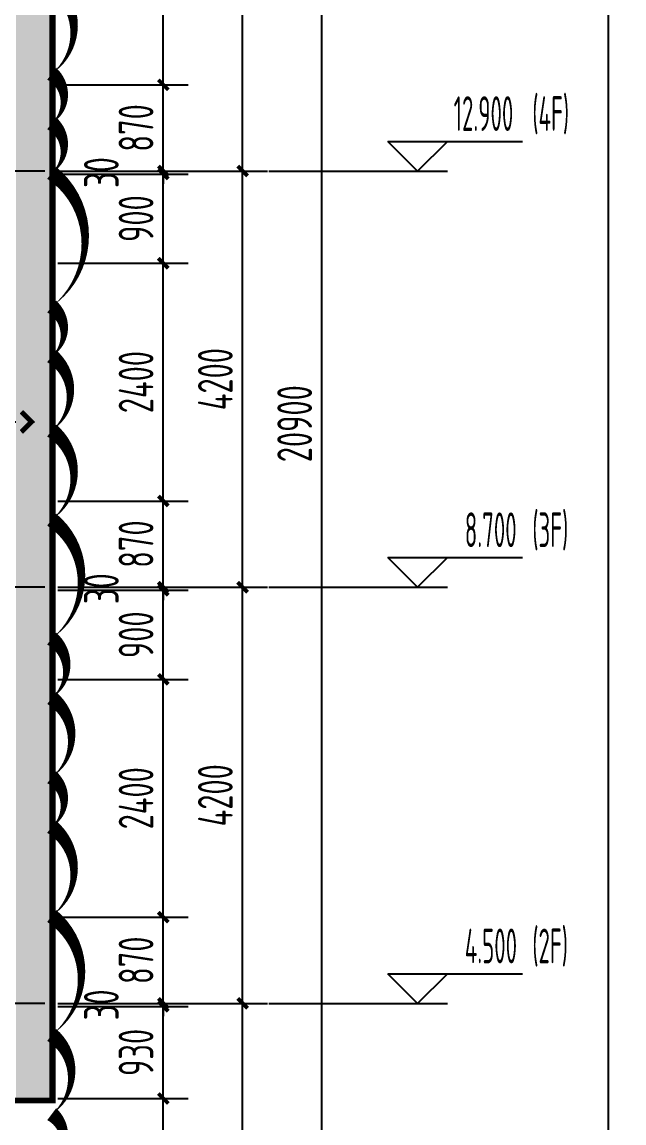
# Model space of a CAD drawing. Extents: x -863035 to 270371, y -8918 to 240488.
# Drawn here: x -261558 to -255486, y 34150 to 45260 of the extents above; entities that cross this region are included whole.
import ezdxf

# ---------------------------------------------------------------- set-up
doc = ezdxf.new("R2010")
doc.units = 0
doc.header["$LTSCALE"] = 1000
doc.header["$MEASUREMENT"] = 0
doc.linetypes.add('109-34 轴网$0$L1$0$$AUDIT_BAD_LTYPE1', pattern=[0])
doc.linetypes.add('DOT2', pattern=[0.125, 0, -0.125])
for name, color, linetype in [('01-标注_尺寸', 124, 'Continuous'), ('01-标注_标高', 200, 'Continuous'), ('01-标注_符号', 200, 'Continuous'), ('01-标注_轴线坐标', 132, 'Continuous'), ('02-TEXT_标注', 130, 'Continuous'), ('05-填充_18', 18, 'Continuous'), ('E-立面', 255, 'Continuous'), ('E-立面轮廓', 241, 'Continuous')]:
    doc.layers.add(name, color=color, linetype=linetype)
doc.layers.add('04-不打印_辅助线', color=165, linetype='Continuous', plot=False)
doc.layers.add('DIM_MODI', color=6, linetype='Continuous', plot=False)
doc.styles.add('_TCH_DIM', font='ROS1', dxfattribs={"width": 0.75, "bigfont": 'JD'})
doc.styles.add('_TCH_DIM_T3', font='ROS1', dxfattribs={"width": 0.75, "bigfont": 'JD'})
doc.styles.add('logo-3', font='', dxfattribs={"width": 0.8})
doc.styles.get('logo-3').set_extended_font_data('SimSun')
doc.dimstyles.new('_TCH_ARCH&&100', dxfattribs={"dimtxt": 350, "dimasz": 100, "dimexe": 250, "dimexo": 300, "dimgap": 100, "dimtad": 1, "dimdec": 0, "dimzin": 0, "dimdsep": 46, "dimtxsty": '_TCH_DIM_T3', "dimblk": 'ARCHTICK', "dimcen": 0.09, "dimclrt": 7, "dimazin": 2, "dimtfac": 1, "dimtdec": 0, "dimtix": 1, "dimtmove": 2, "dimatfit": 3, "dimfxl": 0, "dimtolj": 1, "dimtzin": 0, "dimarcsym": 0})
doc.dimstyles.new('副本 ISO-1', dxfattribs={"dimtxt": 2.5, "dimasz": 1.5, "dimexe": 1.25, "dimexo": 0.625, "dimtad": 1, "dimdec": 0, "dimtxsty": 'logo-3', "dimblk": 'ARCHTICK', "dimcen": 2.5, "dimdle": 1, "dimadec": 0, "dimazin": 0, "dimtfac": 1, "dimtdec": 0, "dimtix": 1, "dimtmove": 0, "dimatfit": 3, "dimldrblk": 'AR', "dimfxl": 0, "dimarcsym": 0})

# ---------------------------------------------------------------- blocks, each defined once
blk = doc.blocks.new('_ArchTick')
at = {"color": 0, "linetype": 'ByBlock', "const_width": 0.4}
blk.add_lwpolyline([(-0.5, -0.5), (0.5, 0.5)], dxfattribs=at)
blk = doc.blocks.new('*X7')
at = {"color": 0}
for p, q in [((-1012.3116, 1692.7221), (-1012.3116, 1692.7226)), ((-1012.3115, 1692.7227), (-1012.2838, 1692.7227)), ((-1012.3111, 1692.7217), (-1012.2828, 1692.7217)), ((-1012.3106, 1692.7211), (-1012.3106, 1692.7236)), ((-1012.3105, 1692.7237), (-1012.2848, 1692.7237)), ((-1012.3101, 1692.7207), (-1012.2818, 1692.7207)), ((-1012.3096, 1692.7201), (-1012.3096, 1692.7246)), ((-1012.3095, 1692.7247), (-1012.2858, 1692.7247)), ((-1012.3091, 1692.7197), (-1012.2808, 1692.7197)), ((-1012.3086, 1692.7191), (-1012.3086, 1692.7256)), ((-1012.3085, 1692.7257), (-1012.2868, 1692.7257)), ((-1012.3081, 1692.7187), (-1012.2798, 1692.7187)), ((-1012.3076, 1692.7181), (-1012.3076, 1692.7266)), ((-1012.3075, 1692.7267), (-1012.2878, 1692.7267)), ((-1012.3071, 1692.7177), (-1012.2788, 1692.7177)), ((-1012.3066, 1692.7171), (-1012.3066, 1692.7276)), ((-1012.3065, 1692.7277), (-1012.2888, 1692.7277)), ((-1012.3061, 1692.7167), (-1012.2778, 1692.7167)), ((-1012.3056, 1692.7161), (-1012.3056, 1692.7286)), ((-1012.3055, 1692.7287), (-1012.2898, 1692.7287)), ((-1012.3051, 1692.7157), (-1012.2768, 1692.7157)), ((-1012.3046, 1692.7151), (-1012.3046, 1692.7296)), ((-1012.3045, 1692.7297), (-1012.2908, 1692.7297)), ((-1012.3041, 1692.7147), (-1012.2758, 1692.7147)), ((-1012.3036, 1692.7141), (-1012.3036, 1692.7306)), ((-1012.3035, 1692.7307), (-1012.2918, 1692.7307)), ((-1012.3031, 1692.7137), (-1012.2748, 1692.7137)), ((-1012.3026, 1692.7131), (-1012.3026, 1692.7316)), ((-1012.3025, 1692.7317), (-1012.2928, 1692.7317)), ((-1012.3021, 1692.7127), (-1012.2738, 1692.7127)), ((-1012.3016, 1692.7121), (-1012.3016, 1692.7326)), ((-1012.3015, 1692.7327), (-1012.2938, 1692.7327)), ((-1012.3011, 1692.7117), (-1012.2728, 1692.7117)), ((-1012.3006, 1692.7111), (-1012.3006, 1692.7336)), ((-1012.3005, 1692.7337), (-1012.2948, 1692.7337)), ((-1012.3001, 1692.7107), (-1012.2718, 1692.7107)), ((-1012.2996, 1692.7101), (-1012.2996, 1692.7346)), ((-1012.2995, 1692.7347), (-1012.2958, 1692.7347)), ((-1012.2991, 1692.7097), (-1012.2708, 1692.7097)), ((-1012.2986, 1692.7091), (-1012.2986, 1692.7356)), ((-1012.2985, 1692.7357), (-1012.2968, 1692.7357)), ((-1012.2981, 1692.7087), (-1012.2698, 1692.7087)), ((-1012.2976, 1692.7081), (-1012.2976, 1692.7364)), ((-1012.2971, 1692.7077), (-1012.2688, 1692.7077)), ((-1012.2966, 1692.7071), (-1012.2966, 1692.7354)), ((-1012.2961, 1692.7067), (-1012.2678, 1692.7067)), ((-1012.2956, 1692.7061), (-1012.2956, 1692.7344)), ((-1012.2951, 1692.7057), (-1012.2668, 1692.7057)), ((-1012.2946, 1692.7051), (-1012.2946, 1692.7334)), ((-1012.2941, 1692.7047), (-1012.2658, 1692.7047)), ((-1012.2936, 1692.7041), (-1012.2936, 1692.7324)), ((-1012.2926, 1692.7031), (-1012.2926, 1692.7314)), ((-1012.2916, 1692.7021), (-1012.2916, 1692.7304)), ((-1012.2906, 1692.7011), (-1012.2906, 1692.7294)), ((-1012.2896, 1692.7001), (-1012.2896, 1692.7284)), ((-1012.2886, 1692.6991), (-1012.2886, 1692.7274)), ((-1012.2876, 1692.6981), (-1012.2876, 1692.7264)), ((-1012.2866, 1692.6971), (-1012.2866, 1692.7254)), ((-1012.2856, 1692.6961), (-1012.2856, 1692.7244)), ((-1012.2846, 1692.6951), (-1012.2846, 1692.7234)), ((-1012.2836, 1692.6941), (-1012.2836, 1692.7224)), ((-1012.2826, 1692.6931), (-1012.2826, 1692.7214)), ((-1012.2816, 1692.6921), (-1012.2816, 1692.7204)), ((-1012.2806, 1692.6911), (-1012.2806, 1692.7194)), ((-1012.2796, 1692.6901), (-1012.2796, 1692.7184)), ((-1012.2786, 1692.6891), (-1012.2786, 1692.7174)), ((-1012.2776, 1692.6881), (-1012.2776, 1692.7164)), ((-1012.2766, 1692.6871), (-1012.2766, 1692.7154)), ((-1012.2756, 1692.6861), (-1012.2756, 1692.7144)), ((-1012.2746, 1692.6851), (-1012.2746, 1692.7134)), ((-1012.2736, 1692.6841), (-1012.2736, 1692.7124)), ((-1012.2726, 1692.6831), (-1012.2726, 1692.7114)), ((-1012.2716, 1692.6821), (-1012.2716, 1692.7104)), ((-1012.2706, 1692.6811), (-1012.2706, 1692.7094)), ((-1012.2696, 1692.6801), (-1012.2696, 1692.7084)), ((-1012.2686, 1692.6791), (-1012.2686, 1692.7074)), ((-1012.2676, 1692.6781), (-1012.2676, 1692.7064)), ((-1012.2666, 1692.6771), (-1012.2666, 1692.7054)), ((-1012.2656, 1692.6761), (-1012.2656, 1692.7044)), ((-1012.2936, 1692.6357), (-1012.2653, 1692.6357)), ((-1012.2936, 1692.6074), (-1012.2936, 1692.6357)), ((-1012.2931, 1692.7037), (-1012.2648, 1692.7037)), ((-1012.2926, 1692.6367), (-1012.2643, 1692.6367)), ((-1012.2926, 1692.6084), (-1012.2926, 1692.6367)), ((-1012.2921, 1692.7027), (-1012.2638, 1692.7027)), ((-1012.2916, 1692.6377), (-1012.2633, 1692.6377)), ((-1012.2916, 1692.6094), (-1012.2916, 1692.6377)), ((-1012.2911, 1692.7017), (-1012.2628, 1692.7017)), ((-1012.2906, 1692.6387), (-1012.2623, 1692.6387)), ((-1012.2906, 1692.6104), (-1012.2906, 1692.6387)), ((-1012.2901, 1692.7007), (-1012.2618, 1692.7007)), ((-1012.2896, 1692.6397), (-1012.2613, 1692.6397)), ((-1012.2896, 1692.6114), (-1012.2896, 1692.6397)), ((-1012.2891, 1692.6997), (-1012.2608, 1692.6997)), ((-1012.2886, 1692.6407), (-1012.2603, 1692.6407)), ((-1012.2886, 1692.6124), (-1012.2886, 1692.6407)), ((-1012.2881, 1692.6987), (-1012.2598, 1692.6987)), ((-1012.2876, 1692.6417), (-1012.2593, 1692.6417)), ((-1012.2876, 1692.6134), (-1012.2876, 1692.6417)), ((-1012.2871, 1692.6977), (-1012.2588, 1692.6977)), ((-1012.2866, 1692.6427), (-1012.2583, 1692.6427)), ((-1012.2866, 1692.6144), (-1012.2866, 1692.6427)), ((-1012.2861, 1692.6967), (-1012.2578, 1692.6967)), ((-1012.2856, 1692.6437), (-1012.2573, 1692.6437)), ((-1012.2856, 1692.6154), (-1012.2856, 1692.6437)), ((-1012.2851, 1692.6957), (-1012.2568, 1692.6957)), ((-1012.2846, 1692.6447), (-1012.2563, 1692.6447)), ((-1012.2846, 1692.6164), (-1012.2846, 1692.6447)), ((-1012.2841, 1692.6947), (-1012.2558, 1692.6947)), ((-1012.2836, 1692.6457), (-1012.2553, 1692.6457)), ((-1012.2836, 1692.6174), (-1012.2836, 1692.6457)), ((-1012.2831, 1692.6937), (-1012.2548, 1692.6937)), ((-1012.2826, 1692.6467), (-1012.2543, 1692.6467)), ((-1012.2826, 1692.6184), (-1012.2826, 1692.6467)), ((-1012.2821, 1692.6927), (-1012.2538, 1692.6927)), ((-1012.2816, 1692.6477), (-1012.2533, 1692.6477)), ((-1012.2816, 1692.6194), (-1012.2816, 1692.6477)), ((-1012.2811, 1692.6917), (-1012.2528, 1692.6917)), ((-1012.2806, 1692.6487), (-1012.2523, 1692.6487)), ((-1012.2806, 1692.6204), (-1012.2806, 1692.6487)), ((-1012.2801, 1692.6907), (-1012.2518, 1692.6907)), ((-1012.2796, 1692.6497), (-1012.2513, 1692.6497)), ((-1012.2796, 1692.6214), (-1012.2796, 1692.6497)), ((-1012.2791, 1692.6897), (-1012.2508, 1692.6897)), ((-1012.2786, 1692.6507), (-1012.2503, 1692.6507)), ((-1012.2786, 1692.6224), (-1012.2786, 1692.6507)), ((-1012.2781, 1692.6887), (-1012.2498, 1692.6887)), ((-1012.2776, 1692.6517), (-1012.2493, 1692.6517)), ((-1012.2776, 1692.6234), (-1012.2776, 1692.6517)), ((-1012.2771, 1692.6877), (-1012.2488, 1692.6877)), ((-1012.2766, 1692.6527), (-1012.2483, 1692.6527)), ((-1012.2766, 1692.6244), (-1012.2766, 1692.6527)), ((-1012.2761, 1692.6867), (-1012.2478, 1692.6867)), ((-1012.2756, 1692.6537), (-1012.2473, 1692.6537)), ((-1012.2756, 1692.6254), (-1012.2756, 1692.6537)), ((-1012.2751, 1692.6857), (-1012.2468, 1692.6857)), ((-1012.2746, 1692.6547), (-1012.2463, 1692.6547)), ((-1012.2746, 1692.6264), (-1012.2746, 1692.6547)), ((-1012.2741, 1692.6847), (-1012.2458, 1692.6847)), ((-1012.2736, 1692.6557), (-1012.2453, 1692.6557)), ((-1012.2736, 1692.6274), (-1012.2736, 1692.6557)), ((-1012.2731, 1692.6837), (-1012.2448, 1692.6837)), ((-1012.2726, 1692.6567), (-1012.2443, 1692.6567)), ((-1012.2726, 1692.6284), (-1012.2726, 1692.6567)), ((-1012.2721, 1692.6827), (-1012.2438, 1692.6827)), ((-1012.2716, 1692.6577), (-1012.2433, 1692.6577)), ((-1012.2716, 1692.6294), (-1012.2716, 1692.6577)), ((-1012.2711, 1692.6817), (-1012.2428, 1692.6817)), ((-1012.2706, 1692.6587), (-1012.2423, 1692.6587)), ((-1012.2706, 1692.6304), (-1012.2706, 1692.6587)), ((-1012.2701, 1692.6807), (-1012.2418, 1692.6807)), ((-1012.2696, 1692.6597), (-1012.2413, 1692.6597)), ((-1012.2696, 1692.6314), (-1012.2696, 1692.6597)), ((-1012.2691, 1692.6797), (-1012.2408, 1692.6797)), ((-1012.2686, 1692.6607), (-1012.2403, 1692.6607)), ((-1012.2686, 1692.6324), (-1012.2686, 1692.6607)), ((-1012.2681, 1692.6787), (-1012.2398, 1692.6787)), ((-1012.2676, 1692.6617), (-1012.2393, 1692.6617)), ((-1012.2676, 1692.6334), (-1012.2676, 1692.6617)), ((-1012.2671, 1692.6777), (-1012.2388, 1692.6777)), ((-1012.2666, 1692.6627), (-1012.2383, 1692.6627)), ((-1012.2666, 1692.6344), (-1012.2666, 1692.6627)), ((-1012.2661, 1692.6767), (-1012.2378, 1692.6767)), ((-1012.2656, 1692.6637), (-1012.2373, 1692.6637)), ((-1012.2656, 1692.6354), (-1012.2656, 1692.6637)), ((-1012.2651, 1692.6757), (-1012.2368, 1692.6757)), ((-1012.2646, 1692.6751), (-1012.2646, 1692.7034)), ((-1012.2646, 1692.6647), (-1012.2363, 1692.6647)), ((-1012.2646, 1692.6364), (-1012.2646, 1692.6647)), ((-1012.2641, 1692.6747), (-1012.2358, 1692.6747)), ((-1012.2636, 1692.6741), (-1012.2636, 1692.7024)), ((-1012.2636, 1692.6657), (-1012.2353, 1692.6657)), ((-1012.2636, 1692.6374), (-1012.2636, 1692.6657)), ((-1012.2631, 1692.6737), (-1012.2348, 1692.6737)), ((-1012.2626, 1692.6731), (-1012.2626, 1692.7014)), ((-1012.2626, 1692.6667), (-1012.2343, 1692.6667)), ((-1012.2626, 1692.6384), (-1012.2626, 1692.6667)), ((-1012.2621, 1692.6727), (-1012.2338, 1692.6727)), ((-1012.2616, 1692.6721), (-1012.2616, 1692.7004)), ((-1012.2616, 1692.6677), (-1012.2333, 1692.6677)), ((-1012.2616, 1692.6394), (-1012.2616, 1692.6677)), ((-1012.2611, 1692.6717), (-1012.2328, 1692.6717)), ((-1012.2606, 1692.6711), (-1012.2606, 1692.6994)), ((-1012.2606, 1692.6687), (-1012.2323, 1692.6687)), ((-1012.2606, 1692.6404), (-1012.2606, 1692.6687)), ((-1012.2601, 1692.6707), (-1012.2318, 1692.6707)), ((-1012.2596, 1692.6701), (-1012.2596, 1692.6984)), ((-1012.2596, 1692.6697), (-1012.2313, 1692.6697)), ((-1012.2596, 1692.6414), (-1012.2596, 1692.6697)), ((-1012.2586, 1692.6424), (-1012.2586, 1692.6974)), ((-1012.2576, 1692.6434), (-1012.2576, 1692.6964)), ((-1012.2566, 1692.6444), (-1012.2566, 1692.6954)), ((-1012.2556, 1692.6454), (-1012.2556, 1692.6944)), ((-1012.2546, 1692.6464), (-1012.2546, 1692.6934)), ((-1012.2536, 1692.6474), (-1012.2536, 1692.6924)), ((-1012.2526, 1692.6484), (-1012.2526, 1692.6914)), ((-1012.2516, 1692.6494), (-1012.2516, 1692.6904)), ((-1012.2506, 1692.6504), (-1012.2506, 1692.6894)), ((-1012.2496, 1692.6514), (-1012.2496, 1692.6884)), ((-1012.2486, 1692.6524), (-1012.2486, 1692.6874)), ((-1012.2476, 1692.6534), (-1012.2476, 1692.6864)), ((-1012.2466, 1692.6544), (-1012.2466, 1692.6854)), ((-1012.2456, 1692.6554), (-1012.2456, 1692.6844)), ((-1012.2446, 1692.6564), (-1012.2446, 1692.6834)), ((-1012.2436, 1692.6574), (-1012.2436, 1692.6824)), ((-1012.2426, 1692.6584), (-1012.2426, 1692.6814)), ((-1012.2416, 1692.6594), (-1012.2416, 1692.6804)), ((-1012.2406, 1692.6604), (-1012.2406, 1692.6794)), ((-1012.2396, 1692.6614), (-1012.2396, 1692.6784)), ((-1012.2386, 1692.6624), (-1012.2386, 1692.6774)), ((-1012.2376, 1692.6634), (-1012.2376, 1692.6764)), ((-1012.2366, 1692.6644), (-1012.2366, 1692.6754)), ((-1012.2356, 1692.6654), (-1012.2356, 1692.6744)), ((-1012.2346, 1692.6664), (-1012.2346, 1692.6734)), ((-1012.2336, 1692.6674), (-1012.2336, 1692.6724)), ((-1012.2326, 1692.6684), (-1012.2326, 1692.6714)), ((-1012.2316, 1692.6694), (-1012.2316, 1692.6704)), ((-1012.3116, 1692.6177), (-1012.2833, 1692.6177)), ((-1012.3116, 1692.6172), (-1012.3116, 1692.6177)), ((-1012.3111, 1692.6167), (-1012.2843, 1692.6167)), ((-1012.3106, 1692.6187), (-1012.2823, 1692.6187)), ((-1012.3106, 1692.6162), (-1012.3106, 1692.6187)), ((-1012.3101, 1692.6157), (-1012.2853, 1692.6157)), ((-1012.3096, 1692.6197), (-1012.2813, 1692.6197)), ((-1012.3096, 1692.6152), (-1012.3096, 1692.6197)), ((-1012.3091, 1692.6147), (-1012.2863, 1692.6147)), ((-1012.3086, 1692.6207), (-1012.2803, 1692.6207)), ((-1012.3086, 1692.6142), (-1012.3086, 1692.6207)), ((-1012.3081, 1692.6137), (-1012.2873, 1692.6137)), ((-1012.3076, 1692.6217), (-1012.2793, 1692.6217)), ((-1012.3076, 1692.6132), (-1012.3076, 1692.6217)), ((-1012.3071, 1692.6127), (-1012.2883, 1692.6127)), ((-1012.3066, 1692.6227), (-1012.2783, 1692.6227)), ((-1012.3066, 1692.6122), (-1012.3066, 1692.6227)), ((-1012.3061, 1692.6117), (-1012.2893, 1692.6117)), ((-1012.3056, 1692.6237), (-1012.2773, 1692.6237)), ((-1012.3056, 1692.6112), (-1012.3056, 1692.6237)), ((-1012.3051, 1692.6107), (-1012.2903, 1692.6107)), ((-1012.3046, 1692.6247), (-1012.2763, 1692.6247)), ((-1012.3046, 1692.6102), (-1012.3046, 1692.6247)), ((-1012.3041, 1692.6097), (-1012.2913, 1692.6097)), ((-1012.3036, 1692.6257), (-1012.2753, 1692.6257)), ((-1012.3036, 1692.6092), (-1012.3036, 1692.6257)), ((-1012.3031, 1692.6087), (-1012.2923, 1692.6087)), ((-1012.3026, 1692.6267), (-1012.2743, 1692.6267)), ((-1012.3026, 1692.6082), (-1012.3026, 1692.6267)), ((-1012.3021, 1692.6077), (-1012.2933, 1692.6077)), ((-1012.3016, 1692.6277), (-1012.2733, 1692.6277)), ((-1012.3016, 1692.6072), (-1012.3016, 1692.6277)), ((-1012.3011, 1692.6067), (-1012.2943, 1692.6067)), ((-1012.3006, 1692.6287), (-1012.2723, 1692.6287)), ((-1012.3006, 1692.6062), (-1012.3006, 1692.6287)), ((-1012.3001, 1692.6057), (-1012.2953, 1692.6057)), ((-1012.2996, 1692.6297), (-1012.2713, 1692.6297)), ((-1012.2996, 1692.6052), (-1012.2996, 1692.6297)), ((-1012.2991, 1692.6047), (-1012.2963, 1692.6047)), ((-1012.2986, 1692.6307), (-1012.2703, 1692.6307)), ((-1012.2986, 1692.6042), (-1012.2986, 1692.6307)), ((-1012.2981, 1692.6037), (-1012.2973, 1692.6037)), ((-1012.2976, 1692.6317), (-1012.2693, 1692.6317)), ((-1012.2976, 1692.6034), (-1012.2976, 1692.6317)), ((-1012.2966, 1692.6327), (-1012.2683, 1692.6327)), ((-1012.2966, 1692.6044), (-1012.2966, 1692.6327)), ((-1012.2956, 1692.6337), (-1012.2673, 1692.6337)), ((-1012.2956, 1692.6054), (-1012.2956, 1692.6337)), ((-1012.2946, 1692.6347), (-1012.2663, 1692.6347)), ((-1012.2946, 1692.6064), (-1012.2946, 1692.6347))]:
    blk.add_line(p, q, dxfattribs=at)
blk = doc.blocks.new('A-ARROW')
blk.add_lwpolyline([(0.0808, 0.0525), (0.0666, 0.0666), (0, 0), (0.0666, -0.0666), (0.0808, -0.0525), (0.0283, 0)], close=True)
at = {"rotation": 180}
blk.add_blockref('*X7', (-1012.2311, 1692.6699), dxfattribs=at)
blk = doc.blocks.new('AR')
at = {"xscale": -21.59999999986031, "yscale": 21.59999999999127, "zscale": 21.6, "rotation": 359.9999997162888}
blk.add_blockref('A-ARROW', (0, 0), dxfattribs=at)
blk = doc.blocks.new('*D2396')
at = {"layer": '01-标注_轴线坐标', "color": 0, "lineweight": -2, "transparency": 16777216}
for p, q in [((52020, -6618), (53333, -6618)), ((53083, -10818), (53083, -6618)), ((52020, -10818), (53333, -10818))]:
    blk.add_line(p, q, dxfattribs=at)
at = {"layer": 'Defpoints', "color": 0, "transparency": 16777216}
for p in [(51720, -6618), (53083, -6618), (51720, -10818)]:
    blk.add_point(p, dxfattribs=at)
at = {"layer": '01-标注_轴线坐标', "color": 0, "lineweight": -2, "transparency": 16777216, "xscale": 100, "yscale": 100, "zscale": 100}
for p, rotation in [((53083, -6618), 90), ((53083, -10818), 270)]:
    blk.add_blockref('_ArchTick', p, dxfattribs=dict(at, rotation=rotation))
at = {"layer": '01-标注_轴线坐标', "color": 7, "transparency": 16777216, "insert": (52808, -8718), "char_height": 350, "attachment_point": 5, "rotation": 90, "style": '_TCH_DIM_T3'}
blk.add_mtext('\\A1;4200', dxfattribs=at)
blk = doc.blocks.new('*D2397')
at = {"layer": '01-标注_轴线坐标', "color": 0, "lineweight": -2, "transparency": 16777216}
for p, q in [((52020, -10818), (53333, -10818)), ((53083, -15018), (53083, -10818)), ((52020, -15018), (53333, -15018))]:
    blk.add_line(p, q, dxfattribs=at)
at = {"layer": 'Defpoints', "color": 0, "transparency": 16777216}
for p in [(51720, -10818), (53083, -10818), (51720, -15018)]:
    blk.add_point(p, dxfattribs=at)
at = {"layer": '01-标注_轴线坐标', "color": 0, "lineweight": -2, "transparency": 16777216, "xscale": 100, "yscale": 100, "zscale": 100}
for p, rotation in [((53083, -10818), 90), ((53083, -15018), 270)]:
    blk.add_blockref('_ArchTick', p, dxfattribs=dict(at, rotation=rotation))
at = {"layer": '01-标注_轴线坐标', "color": 7, "transparency": 16777216, "insert": (52808, -12918), "char_height": 350, "attachment_point": 5, "rotation": 90, "style": '_TCH_DIM_T3'}
blk.add_mtext('\\A1;4200', dxfattribs=at)
blk = doc.blocks.new('*D2398')
at = {"layer": '01-标注_轴线坐标', "color": 0, "lineweight": -2, "transparency": 16777216}
for p, q in [((52020, -15018), (53333, -15018)), ((53083, -19218), (53083, -15018)), ((52020, -19218), (53333, -19218))]:
    blk.add_line(p, q, dxfattribs=at)
at = {"layer": 'Defpoints', "color": 0, "transparency": 16777216}
for p in [(51720, -15018), (53083, -15018), (51720, -19218)]:
    blk.add_point(p, dxfattribs=at)
at = {"layer": '01-标注_轴线坐标', "color": 0, "lineweight": -2, "transparency": 16777216, "xscale": 100, "yscale": 100, "zscale": 100}
for p, rotation in [((53083, -15018), 90), ((53083, -19218), 270)]:
    blk.add_blockref('_ArchTick', p, dxfattribs=dict(at, rotation=rotation))
at = {"layer": '01-标注_轴线坐标', "color": 7, "transparency": 16777216, "insert": (52808, -17118), "char_height": 350, "attachment_point": 5, "rotation": 90, "style": '_TCH_DIM_T3'}
blk.add_mtext('\\A1;4200', dxfattribs=at)
blk = doc.blocks.new('*D2399')
at = {"layer": '01-标注_轴线坐标', "color": 0, "lineweight": -2, "transparency": 16777216}
for p, q in [((52020, -19218), (53333, -19218)), ((53083, -23718), (53083, -19218)), ((52020, -23718), (53333, -23718))]:
    blk.add_line(p, q, dxfattribs=at)
at = {"layer": 'Defpoints', "color": 0, "transparency": 16777216}
for p in [(51720, -19218), (53083, -19218), (51720, -23718)]:
    blk.add_point(p, dxfattribs=at)
at = {"layer": '01-标注_轴线坐标', "color": 0, "lineweight": -2, "transparency": 16777216, "xscale": 100, "yscale": 100, "zscale": 100}
for p, rotation in [((53083, -19218), 90), ((53083, -23718), 270)]:
    blk.add_blockref('_ArchTick', p, dxfattribs=dict(at, rotation=rotation))
at = {"layer": '01-标注_轴线坐标', "color": 7, "transparency": 16777216, "insert": (52808, -21468), "char_height": 350, "attachment_point": 5, "rotation": 90, "style": '_TCH_DIM_T3'}
blk.add_mtext('\\A1;4500', dxfattribs=at)
blk = doc.blocks.new('*D2401')
at = {"layer": '01-标注_轴线坐标', "color": 0, "lineweight": -2, "transparency": 16777216}
for p, q in [((51520, -2918), (54133, -2918)), ((53883, -23818), (53883, -2918)), ((51520, -23818), (54133, -23818))]:
    blk.add_line(p, q, dxfattribs=at)
at = {"layer": 'Defpoints', "color": 0, "transparency": 16777216}
for p in [(51220, -2918), (53883, -2918), (51220, -23818)]:
    blk.add_point(p, dxfattribs=at)
at = {"layer": '01-标注_轴线坐标', "color": 0, "lineweight": -2, "transparency": 16777216, "xscale": 100, "yscale": 100, "zscale": 100}
for p, rotation in [((53883, -2918), 90), ((53883, -23818), 270)]:
    blk.add_blockref('_ArchTick', p, dxfattribs=dict(at, rotation=rotation))
at = {"layer": '01-标注_轴线坐标', "color": 7, "transparency": 16777216, "insert": (53608, -13368), "char_height": 350, "attachment_point": 5, "rotation": 90, "style": '_TCH_DIM_T3'}
blk.add_mtext('\\A1;20900', dxfattribs=at)
blk = doc.blocks.new('*D2435')
at = {"layer": '01-标注_尺寸', "color": 0, "lineweight": -2, "transparency": 16777216}
for p, q in [((51220, -7548), (52533, -7548)), ((52283, -9948), (52283, -7548)), ((51220, -9948), (52533, -9948))]:
    blk.add_line(p, q, dxfattribs=at)
at = {"layer": 'Defpoints', "color": 0, "transparency": 16777216}
for p in [(50920, -7548), (52283, -7548), (50920, -9948)]:
    blk.add_point(p, dxfattribs=at)
at = {"layer": '01-标注_尺寸', "color": 0, "lineweight": -2, "transparency": 16777216, "xscale": 100, "yscale": 100, "zscale": 100}
for p, rotation in [((52283, -7548), 90), ((52283, -9948), 270)]:
    blk.add_blockref('_ArchTick', p, dxfattribs=dict(at, rotation=rotation))
at = {"layer": '01-标注_尺寸', "color": 7, "transparency": 16777216, "insert": (52008, -8748), "char_height": 350, "attachment_point": 5, "rotation": 90, "style": '_TCH_DIM_T3'}
blk.add_mtext('\\A1;2400', dxfattribs=at)
blk = doc.blocks.new('*D2436')
at = {"layer": '01-标注_尺寸', "color": 0, "lineweight": -2, "transparency": 16777216}
for p, q in [((51220, -9948), (52533, -9948)), ((52283, -10818), (52283, -9948)), ((51220, -10818), (52533, -10818))]:
    blk.add_line(p, q, dxfattribs=at)
at = {"layer": 'Defpoints', "color": 0, "transparency": 16777216}
for p in [(50920, -9948), (52283, -9948), (50920, -10818)]:
    blk.add_point(p, dxfattribs=at)
at = {"layer": '01-标注_尺寸', "color": 0, "lineweight": -2, "transparency": 16777216, "xscale": 100, "yscale": 100, "zscale": 100}
for p, rotation in [((52283, -9948), 90), ((52283, -10818), 270)]:
    blk.add_blockref('_ArchTick', p, dxfattribs=dict(at, rotation=rotation))
at = {"layer": '01-标注_尺寸', "color": 7, "transparency": 16777216, "insert": (52008, -10383), "char_height": 350, "attachment_point": 5, "rotation": 90, "style": '_TCH_DIM_T3'}
blk.add_mtext('\\A1;870', dxfattribs=at)
blk = doc.blocks.new('*D2437')
at = {"layer": '01-标注_尺寸', "color": 0, "lineweight": -2, "transparency": 16777216}
for p, q in [((52283, -10818), (52283, -10718)), ((51220, -10818), (52533, -10818)), ((51220, -10848), (52533, -10848)), ((52283, -10848), (52283, -10818)), ((52283, -10848), (52283, -10948))]:
    blk.add_line(p, q, dxfattribs=at)
at = {"layer": 'Defpoints', "color": 0, "transparency": 16777216}
for p in [(50920, -10818), (50920, -10848), (52283, -10818)]:
    blk.add_point(p, dxfattribs=at)
at = {"layer": '01-标注_尺寸', "color": 0, "lineweight": -2, "transparency": 16777216, "xscale": 100, "yscale": 100, "zscale": 100}
for p, rotation in [((52283, -10818), 270), ((52283, -10848), 90)]:
    blk.add_blockref('_ArchTick', p, dxfattribs=dict(at, rotation=rotation))
at = {"layer": '01-标注_尺寸', "color": 7, "transparency": 16777216, "insert": (51658, -10833), "char_height": 350, "attachment_point": 5, "rotation": 90, "style": '_TCH_DIM_T3'}
blk.add_mtext('\\A1;30', dxfattribs=at)
blk = doc.blocks.new('*D2438')
at = {"layer": '01-标注_尺寸', "color": 0, "lineweight": -2, "transparency": 16777216}
for p, q in [((51220, -10848), (52533, -10848)), ((52283, -11748), (52283, -10848)), ((51220, -11748), (52533, -11748))]:
    blk.add_line(p, q, dxfattribs=at)
at = {"layer": 'Defpoints', "color": 0, "transparency": 16777216}
for p in [(50920, -10848), (52283, -10848), (50920, -11748)]:
    blk.add_point(p, dxfattribs=at)
at = {"layer": '01-标注_尺寸', "color": 0, "lineweight": -2, "transparency": 16777216, "xscale": 100, "yscale": 100, "zscale": 100}
for p, rotation in [((52283, -10848), 90), ((52283, -11748), 270)]:
    blk.add_blockref('_ArchTick', p, dxfattribs=dict(at, rotation=rotation))
at = {"layer": '01-标注_尺寸', "color": 7, "transparency": 16777216, "insert": (52008, -11298), "char_height": 350, "attachment_point": 5, "rotation": 90, "style": '_TCH_DIM_T3'}
blk.add_mtext('\\A1;900', dxfattribs=at)
blk = doc.blocks.new('*D2439')
at = {"layer": '01-标注_尺寸', "color": 0, "lineweight": -2, "transparency": 16777216}
for p, q in [((51220, -11748), (52533, -11748)), ((52283, -14148), (52283, -11748)), ((51220, -14148), (52533, -14148))]:
    blk.add_line(p, q, dxfattribs=at)
at = {"layer": 'Defpoints', "color": 0, "transparency": 16777216}
for p in [(50920, -11748), (52283, -11748), (50920, -14148)]:
    blk.add_point(p, dxfattribs=at)
at = {"layer": '01-标注_尺寸', "color": 0, "lineweight": -2, "transparency": 16777216, "xscale": 100, "yscale": 100, "zscale": 100}
for p, rotation in [((52283, -11748), 90), ((52283, -14148), 270)]:
    blk.add_blockref('_ArchTick', p, dxfattribs=dict(at, rotation=rotation))
at = {"layer": '01-标注_尺寸', "color": 7, "transparency": 16777216, "insert": (52008, -12948), "char_height": 350, "attachment_point": 5, "rotation": 90, "style": '_TCH_DIM_T3'}
blk.add_mtext('\\A1;2400', dxfattribs=at)
blk = doc.blocks.new('*D2440')
at = {"layer": '01-标注_尺寸', "color": 0, "lineweight": -2, "transparency": 16777216}
for p, q in [((51220, -14148), (52533, -14148)), ((52283, -15018), (52283, -14148)), ((51220, -15018), (52533, -15018))]:
    blk.add_line(p, q, dxfattribs=at)
at = {"layer": 'Defpoints', "color": 0, "transparency": 16777216}
for p in [(50920, -14148), (52283, -14148), (50920, -15018)]:
    blk.add_point(p, dxfattribs=at)
at = {"layer": '01-标注_尺寸', "color": 0, "lineweight": -2, "transparency": 16777216, "xscale": 100, "yscale": 100, "zscale": 100}
for p, rotation in [((52283, -14148), 90), ((52283, -15018), 270)]:
    blk.add_blockref('_ArchTick', p, dxfattribs=dict(at, rotation=rotation))
at = {"layer": '01-标注_尺寸', "color": 7, "transparency": 16777216, "insert": (52008, -14583), "char_height": 350, "attachment_point": 5, "rotation": 90, "style": '_TCH_DIM_T3'}
blk.add_mtext('\\A1;870', dxfattribs=at)
blk = doc.blocks.new('*D2441')
at = {"layer": '01-标注_尺寸', "color": 0, "lineweight": -2, "transparency": 16777216}
for p, q in [((52283, -15018), (52283, -14918)), ((51220, -15018), (52533, -15018)), ((51220, -15048), (52533, -15048)), ((52283, -15048), (52283, -15018)), ((52283, -15048), (52283, -15148))]:
    blk.add_line(p, q, dxfattribs=at)
at = {"layer": 'Defpoints', "color": 0, "transparency": 16777216}
for p in [(50920, -15018), (50920, -15048), (52283, -15018)]:
    blk.add_point(p, dxfattribs=at)
at = {"layer": '01-标注_尺寸', "color": 0, "lineweight": -2, "transparency": 16777216, "xscale": 100, "yscale": 100, "zscale": 100}
for p, rotation in [((52283, -15018), 270), ((52283, -15048), 90)]:
    blk.add_blockref('_ArchTick', p, dxfattribs=dict(at, rotation=rotation))
at = {"layer": '01-标注_尺寸', "color": 7, "transparency": 16777216, "insert": (51658, -15033), "char_height": 350, "attachment_point": 5, "rotation": 90, "style": '_TCH_DIM_T3'}
blk.add_mtext('\\A1;30', dxfattribs=at)
blk = doc.blocks.new('*D2442')
at = {"layer": '01-标注_尺寸', "color": 0, "lineweight": -2, "transparency": 16777216}
for p, q in [((51220, -15048), (52533, -15048)), ((52283, -15948), (52283, -15048)), ((51220, -15948), (52533, -15948))]:
    blk.add_line(p, q, dxfattribs=at)
at = {"layer": 'Defpoints', "color": 0, "transparency": 16777216}
for p in [(50920, -15048), (52283, -15048), (50920, -15948)]:
    blk.add_point(p, dxfattribs=at)
at = {"layer": '01-标注_尺寸', "color": 0, "lineweight": -2, "transparency": 16777216, "xscale": 100, "yscale": 100, "zscale": 100}
for p, rotation in [((52283, -15048), 90), ((52283, -15948), 270)]:
    blk.add_blockref('_ArchTick', p, dxfattribs=dict(at, rotation=rotation))
at = {"layer": '01-标注_尺寸', "color": 7, "transparency": 16777216, "insert": (52008, -15498), "char_height": 350, "attachment_point": 5, "rotation": 90, "style": '_TCH_DIM_T3'}
blk.add_mtext('\\A1;900', dxfattribs=at)
blk = doc.blocks.new('*D2443')
at = {"layer": '01-标注_尺寸', "color": 0, "lineweight": -2, "transparency": 16777216}
for p, q in [((51220, -15948), (52533, -15948)), ((52283, -18348), (52283, -15948)), ((51220, -18348), (52533, -18348))]:
    blk.add_line(p, q, dxfattribs=at)
at = {"layer": 'Defpoints', "color": 0, "transparency": 16777216}
for p in [(50920, -15948), (52283, -15948), (50920, -18348)]:
    blk.add_point(p, dxfattribs=at)
at = {"layer": '01-标注_尺寸', "color": 0, "lineweight": -2, "transparency": 16777216, "xscale": 100, "yscale": 100, "zscale": 100}
for p, rotation in [((52283, -15948), 90), ((52283, -18348), 270)]:
    blk.add_blockref('_ArchTick', p, dxfattribs=dict(at, rotation=rotation))
at = {"layer": '01-标注_尺寸', "color": 7, "transparency": 16777216, "insert": (52008, -17148), "char_height": 350, "attachment_point": 5, "rotation": 90, "style": '_TCH_DIM_T3'}
blk.add_mtext('\\A1;2400', dxfattribs=at)
blk = doc.blocks.new('*D2444')
at = {"layer": '01-标注_尺寸', "color": 0, "lineweight": -2, "transparency": 16777216}
for p, q in [((51220, -18348), (52533, -18348)), ((52283, -19218), (52283, -18348)), ((51220, -19218), (52533, -19218))]:
    blk.add_line(p, q, dxfattribs=at)
at = {"layer": 'Defpoints', "color": 0, "transparency": 16777216}
for p in [(50920, -18348), (52283, -18348), (50920, -19218)]:
    blk.add_point(p, dxfattribs=at)
at = {"layer": '01-标注_尺寸', "color": 0, "lineweight": -2, "transparency": 16777216, "xscale": 100, "yscale": 100, "zscale": 100}
for p, rotation in [((52283, -18348), 90), ((52283, -19218), 270)]:
    blk.add_blockref('_ArchTick', p, dxfattribs=dict(at, rotation=rotation))
at = {"layer": '01-标注_尺寸', "color": 7, "transparency": 16777216, "insert": (52008, -18783), "char_height": 350, "attachment_point": 5, "rotation": 90, "style": '_TCH_DIM_T3'}
blk.add_mtext('\\A1;870', dxfattribs=at)
blk = doc.blocks.new('*D2445')
at = {"layer": '01-标注_尺寸', "color": 0, "lineweight": -2, "transparency": 16777216}
for p, q in [((51220, -19218), (52533, -19218)), ((52283, -19218), (52283, -19118)), ((52283, -19248), (52283, -19218)), ((51220, -19248), (52533, -19248)), ((52283, -19248), (52283, -19348))]:
    blk.add_line(p, q, dxfattribs=at)
at = {"layer": 'Defpoints', "color": 0, "transparency": 16777216}
for p in [(50920, -19218), (52283, -19218), (50920, -19248)]:
    blk.add_point(p, dxfattribs=at)
at = {"layer": '01-标注_尺寸', "color": 0, "lineweight": -2, "transparency": 16777216, "xscale": 100, "yscale": 100, "zscale": 100}
for p, rotation in [((52283, -19218), 270), ((52283, -19248), 90)]:
    blk.add_blockref('_ArchTick', p, dxfattribs=dict(at, rotation=rotation))
at = {"layer": '01-标注_尺寸', "color": 7, "transparency": 16777216, "insert": (51658, -19233), "char_height": 350, "attachment_point": 5, "rotation": 90, "style": '_TCH_DIM_T3'}
blk.add_mtext('\\A1;30', dxfattribs=at)
blk = doc.blocks.new('*D2446')
at = {"layer": '01-标注_尺寸', "color": 0, "lineweight": -2, "transparency": 16777216}
for p, q in [((51220, -19248), (52533, -19248)), ((52283, -20178), (52283, -19248)), ((51220, -20178), (52533, -20178))]:
    blk.add_line(p, q, dxfattribs=at)
at = {"layer": 'Defpoints', "color": 0, "transparency": 16777216}
for p in [(50920, -19248), (52283, -19248), (50920, -20178)]:
    blk.add_point(p, dxfattribs=at)
at = {"layer": '01-标注_尺寸', "color": 0, "lineweight": -2, "transparency": 16777216, "xscale": 100, "yscale": 100, "zscale": 100}
for p, rotation in [((52283, -19248), 90), ((52283, -20178), 270)]:
    blk.add_blockref('_ArchTick', p, dxfattribs=dict(at, rotation=rotation))
at = {"layer": '01-标注_尺寸', "color": 7, "transparency": 16777216, "insert": (52008, -19713), "char_height": 350, "attachment_point": 5, "rotation": 90, "style": '_TCH_DIM_T3'}
blk.add_mtext('\\A1;930', dxfattribs=at)
blk = doc.blocks.new('*D2447')
at = {"layer": '01-标注_尺寸', "color": 0, "lineweight": -2, "transparency": 16777216}
for p, q in [((51220, -20178), (52533, -20178)), ((52283, -22818), (52283, -20178)), ((51220, -22818), (52533, -22818))]:
    blk.add_line(p, q, dxfattribs=at)
at = {"layer": 'Defpoints', "color": 0, "transparency": 16777216}
for p in [(50920, -20178), (52283, -20178), (50920, -22818)]:
    blk.add_point(p, dxfattribs=at)
at = {"layer": '01-标注_尺寸', "color": 0, "lineweight": -2, "transparency": 16777216, "xscale": 100, "yscale": 100, "zscale": 100}
for p, rotation in [((52283, -20178), 90), ((52283, -22818), 270)]:
    blk.add_blockref('_ArchTick', p, dxfattribs=dict(at, rotation=rotation))
at = {"layer": '01-标注_尺寸', "color": 7, "transparency": 16777216, "insert": (52008, -21498), "char_height": 350, "attachment_point": 5, "rotation": 90, "style": '_TCH_DIM_T3'}
blk.add_mtext('\\A1;2640', dxfattribs=at)
blk = doc.blocks.new('htgrsjuhytj')
at = {"layer": '05-填充_18'}
h = blk.add_hatch(color=256, dxfattribs=at)
h.dxf.hatch_style = 1
h.paths.add_polyline_path([(50795.7, -20178.3), (51145.7, -20178.3), (51145.7, -4818.3), (50795.7, -4818.3)])
at = {"layer": '01-标注_标高'}
for p, q in [((54848.7, -10818.3), (54548.7, -10518.3)), ((54548.7, -10518.3), (55905.2, -10518.3)), ((54848.7, -10818.3), (55148.7, -10518.3)), ((53348.7, -10818.3), (55148.7, -10818.3)), ((54848.7, -15018.3), (54548.7, -14718.3)), ((54548.7, -14718.3), (55905.2, -14718.3)), ((54848.7, -15018.3), (55148.7, -14718.3)), ((53348.7, -15018.3), (55148.7, -15018.3)), ((54848.7, -19218.3), (54548.7, -18918.3)), ((54548.7, -18918.3), (55905.2, -18918.3)), ((54848.7, -19218.3), (55148.7, -18918.3)), ((53348.7, -19218.3), (55148.7, -19218.3))]:
    blk.add_line(p, q, dxfattribs=at)
at = {"layer": '04-不打印_辅助线'}
for points in [[(51086.2, -10818.3), (3570.3, -10818.3)], [(51086.2, -15018.3), (3570.3, -15018.3)], [(51086.2, -19218.3), (3570.3, -19218.3)]]:
    blk.add_lwpolyline(points, dxfattribs=at)
at = {"layer": 'E-立面', "linetype": '109-34 轴网$0$L1$0$$AUDIT_BAD_LTYPE1'}
blk.add_lwpolyline([(48495.7, -20178.3), (51145.7, -20178.3), (51145.7, -4818.3), (27995.7, -4818.3), (27995.7, -9518.3)], dxfattribs=at)
at = {"layer": 'E-立面轮廓', "const_width": 50}
blk.add_lwpolyline([(48495.7, -20203.3), (51170.7, -20203.3), (51170.7, -4793.3), (27970.7, -4793.3), (27970.7, -9518.3)], dxfattribs=at)
at = {"layer": '02-TEXT_标注', "style": '_TCH_DIM', "width": 0.5625}
for s, p in [('12.900', (55212.4, -10413.3)), ('(4F)', (56005.2, -10413.3)), ('8.700', (55324, -14613.3)), ('(3F)', (56005.2, -14613.3)), ('(2F)', (56005.2, -18813.3)), ('4.500', (55324, -18813.3))]:
    blk.add_text(s, height=350, dxfattribs=at).set_placement(p)
at = {"layer": '01-标注_尺寸'}
for p1, p2, picture, middle in [((50919.5, -9948.3), (50919.5, -7548.3), '*D2435', (52007.5, -8748.3)), ((50919.5, -10818.3), (50919.5, -9948.3), '*D2436', (52007.5, -10383.3)), ((50919.5, -11748.3), (50919.5, -10848.3), '*D2438', (52007.5, -11298.3)), ((50919.5, -14148.3), (50919.5, -11748.3), '*D2439', (52007.5, -12948.3)), ((50919.5, -15018.3), (50919.5, -14148.3), '*D2440', (52007.5, -14583.3)), ((50919.5, -15948.3), (50919.5, -15048.3), '*D2442', (52007.5, -15498.3)), ((50919.5, -18348.3), (50919.5, -15948.3), '*D2443', (52007.5, -17148.3)), ((50919.5, -19218.3), (50919.5, -18348.3), '*D2444', (52007.5, -18783.3)), ((50919.5, -20178.3), (50919.5, -19248.3), '*D2446', (52007.5, -19713.3)), ((50919.5, -22818.3), (50919.5, -20178.3), '*D2447', (52007.5, -21498.3))]:
    dim = blk.add_aligned_dim(p1=p1, p2=p2, distance=-1363, dimstyle='_TCH_ARCH&&100', dxfattribs=at)
    dim.commit()
    dim.dimension.update_dxf_attribs({"geometry": picture, "text_midpoint": middle})
for base, p1, p2, picture, middle in [((52282.5, -10818.3), (50919.5, -10848.3), (50919.5, -10818.3), '*D2437', (51657.5, -10833.3)), ((52282.5, -15018.3), (50919.5, -15048.3), (50919.5, -15018.3), '*D2441', (51657.5, -15033.3)), ((52282.5, -19218.3), (50919.5, -19248.3), (50919.5, -19218.3), '*D2445', (51657.5, -19233.3))]:
    dim = blk.add_linear_dim(base=base, p1=p1, p2=p2, angle=90, dimstyle='_TCH_ARCH&&100', dxfattribs=at)
    dim.commit()
    dim.dimension.update_dxf_attribs({"geometry": picture, "text_midpoint": middle, "dimtype": 161})
at = {"layer": '01-标注_轴线坐标'}
for p1, p2, distance, picture, middle in [((51219.5, -23818.3), (51219.5, -2918.3), -2663, '*D2401', (53607.5, -13368.3)), ((51719.5, -10818.3), (51719.5, -6618.3), -1363, '*D2396', (52807.5, -8718.3)), ((51719.5, -15018.3), (51719.5, -10818.3), -1363, '*D2397', (52807.5, -12918.3)), ((51719.5, -19218.3), (51719.5, -15018.3), -1363, '*D2398', (52807.5, -17118.3)), ((51719.5, -23718.3), (51719.5, -19218.3), -1363, '*D2399', (52807.5, -21468.3))]:
    dim = blk.add_aligned_dim(p1=p1, p2=p2, distance=distance, dimstyle='_TCH_ARCH&&100', dxfattribs=at)
    dim.commit()
    dim.dimension.update_dxf_attribs({"geometry": picture, "text_midpoint": middle})
at = {"layer": '01-标注_符号', "color": 51, "linetype": 'DOT2', "ltscale": 1.5}
blk.add_leader([(50976, -13348.9), (7263.9, -13348.9)], dimstyle='副本 ISO-1', override={"dimasz": 75, "dimtad": 0}, dxfattribs=at)

msp = doc.modelspace()

# ---------------------------------------------------------------- linework, layer by layer
at = {"layer": '04-不打印_辅助线'}
msp.add_lwpolyline([(-312416, 54574.5), (-255645.6, 54574.5), (-255645.6, 27074.5), (-312416, 27074.5)], close=True, dxfattribs=at)

# ---------------------------------------------------------------- next in the draw order: block references
msp.add_blockref('htgrsjuhytj', (-312416, 54574.5))

# ---------------------------------------------------------------- next in the draw order: linework, layer by layer
msp.add_lwpolyline([(-230015.6, 82074.5), (-255645.6, 82074.5), (-255645.6, 30291.9), (-230015.6, 30291.9)], close=True, dxfattribs=at)
at = {"layer": 'DIM_MODI'}
msp.add_lwpolyline([(-261259, 33738.3, 0, 150, 0.5), (-261259, 34238.3, 0, 150, 0.5), (-261259, 35038.3, 0, 150, 0.5), (-261259, 36238.3, 0, 150, 0.5), (-261259, 37138.3, 0, 150, 0.5), (-261259, 37638.3, 0, 150, 0.5), (-261259, 38438.3, 0, 150, 0.5), (-261259, 39038.3, 0, 150, 0.5), (-261259, 40238.3, 0, 150, 0.5), (-261259, 41138.3, 0, 150, 0.5), (-261259, 41888.3, 0, 150, 0.5), (-261259, 42388.3, 0, 150, 0.5), (-261259, 43738.3, 0, 150, 0.5), (-261259, 44238.3, 0, 150, 0.5), (-261259, 44738.3, 0, 150, 0.5), (-261259, 45638.3, 0, 150, 0.5)], format="xyseb", dxfattribs=at)

doc.saveas('drawing.dxf')
